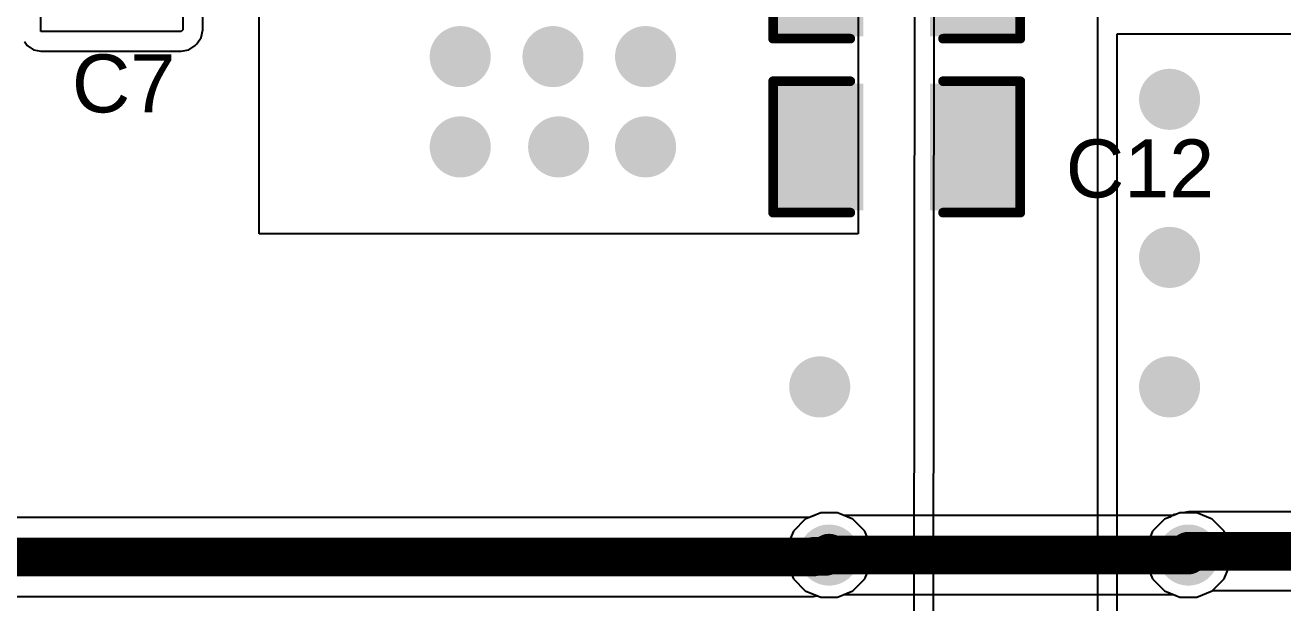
# Model space of a CAD drawing. Header units: inches. Extents: x -0.24 to 5.71, y -0.19 to 1.19.
# Drawn here: x 2.766 to 3.417, y 0.5 to 0.799 of the extents above; entities that cross this region are included whole.
import ezdxf

# ---------------------------------------------------------------- set-up
doc = ezdxf.new("R2010")
doc.units = ezdxf.units.IN
doc.header["$MEASUREMENT"] = 0
for name, color, linetype in [('Bottom Layer', 5, 'Continuous'), ('Bottom Solder', 6, 'Continuous'), ('Top Layer', 1, 'Continuous'), ('Top Overlay', 2, 'Continuous'), ('Top Paste', 8, 'Continuous'), ('Top Solder', 216, 'Continuous'), ('Via Holes', 16, 'Continuous')]:
    doc.layers.add(name, color=color, linetype=linetype)
doc.styles.add('Arial', font='', dxfattribs={"height": 0.2})
doc.styles.get('Arial').set_extended_font_data('Arial')

# ---------------------------------------------------------------- blocks, each defined once
blk = doc.blocks.new('C___0805_58')
at = {"layer": 'Top Layer'}
for points in [[(-0.06, 0.03), (-0.02, 0.03), (-0.02, -0.03), (-0.06, -0.03)], [(0.02, 0.03), (0.06, 0.03), (0.06, -0.03), (0.02, -0.03)]]:
    blk.add_hatch(color=1, dxfattribs=at).paths.add_polyline_path(points)
at = {"layer": 'Top Paste'}
for points in [[(-0.06, 0.03), (-0.02, 0.03), (-0.02, -0.03), (-0.06, -0.03)], [(0.02, 0.03), (0.06, 0.03), (0.06, -0.03), (0.02, -0.03)]]:
    blk.add_hatch(color=8, dxfattribs=at).paths.add_polyline_path(points)
at = {"layer": 'Top Solder'}
for points in [[(-0.06276, 0.03276), (-0.01724, 0.03276), (-0.01724, -0.03276), (-0.06276, -0.03276)], [(0.01724, 0.03276), (0.06276, 0.03276), (0.06276, -0.03276), (0.01724, -0.03276)]]:
    blk.add_hatch(color=216, dxfattribs=at).paths.add_polyline_path(points)
at = {"layer": 'Top Overlay'}
for points in [[(-0.064, -0.034, 0.005, 0.005, 0), (-0.064, 0.034, 0.005, 0.005, 0)], [(-0.064, 0.034, 0.005, 0.005, 0), (-0.024, 0.034, 0.005, 0.005, 0)], [(0.024, 0.034, 0.005, 0.005, 0), (0.064, 0.034, 0.005, 0.005, 0)], [(0.064, -0.034, 0.005, 0.005, 0), (0.064, 0.034, 0.005, 0.005, 0)], [(-0.064, -0.034, 0.005, 0.005, 0), (-0.024, -0.034, 0.005, 0.005, 0)], [(0.024, -0.034, 0.005, 0.005, 0), (0.064, -0.034, 0.005, 0.005, 0)]]:
    blk.add_lwpolyline(points, format="xyseb", dxfattribs=at)
for points in [[(-0.06525, 0.034, 0.0025, 0.0025, 1), (-0.06275, 0.034, 0.0025, 0.0025, 1)], [(-0.06525, 0.034, 0.0025, 0.0025, 1), (-0.06275, 0.034, 0.0025, 0.0025, 1)], [(-0.02525, 0.034, 0.0025, 0.0025, 1), (-0.02275, 0.034, 0.0025, 0.0025, 1)], [(0.02275, 0.034, 0.0025, 0.0025, 1), (0.02525, 0.034, 0.0025, 0.0025, 1)], [(0.06275, 0.034, 0.0025, 0.0025, 1), (0.06525, 0.034, 0.0025, 0.0025, 1)], [(0.06275, 0.034, 0.0025, 0.0025, 1), (0.06525, 0.034, 0.0025, 0.0025, 1)], [(-0.06525, -0.034, 0.0025, 0.0025, 1), (-0.06275, -0.034, 0.0025, 0.0025, 1)], [(-0.06525, -0.034, 0.0025, 0.0025, 1), (-0.06275, -0.034, 0.0025, 0.0025, 1)], [(-0.02525, -0.034, 0.0025, 0.0025, 1), (-0.02275, -0.034, 0.0025, 0.0025, 1)], [(0.02275, -0.034, 0.0025, 0.0025, 1), (0.02525, -0.034, 0.0025, 0.0025, 1)], [(0.06275, -0.034, 0.0025, 0.0025, 1), (0.06525, -0.034, 0.0025, 0.0025, 1)], [(0.06275, -0.034, 0.0025, 0.0025, 1), (0.06525, -0.034, 0.0025, 0.0025, 1)]]:
    blk.add_lwpolyline(points, format="xyseb", close=True, dxfattribs=at)
blk = doc.blocks.new('C___0805_59')
at = {"layer": 'Top Layer'}
for points in [[(-0.06, 0.03), (-0.02, 0.03), (-0.02, -0.03), (-0.06, -0.03)], [(0.02, 0.03), (0.06, 0.03), (0.06, -0.03), (0.02, -0.03)]]:
    blk.add_hatch(color=1, dxfattribs=at).paths.add_polyline_path(points)
at = {"layer": 'Top Paste'}
for points in [[(-0.06, 0.03), (-0.02, 0.03), (-0.02, -0.03), (-0.06, -0.03)], [(0.02, 0.03), (0.06, 0.03), (0.06, -0.03), (0.02, -0.03)]]:
    blk.add_hatch(color=8, dxfattribs=at).paths.add_polyline_path(points)
at = {"layer": 'Top Solder'}
for points in [[(-0.06276, 0.03276), (-0.01724, 0.03276), (-0.01724, -0.03276), (-0.06276, -0.03276)], [(0.01724, 0.03276), (0.06276, 0.03276), (0.06276, -0.03276), (0.01724, -0.03276)]]:
    blk.add_hatch(color=216, dxfattribs=at).paths.add_polyline_path(points)
at = {"layer": 'Top Overlay'}
for points in [[(-0.064, -0.034, 0.005, 0.005, 0), (-0.064, 0.034, 0.005, 0.005, 0)], [(-0.064, 0.034, 0.005, 0.005, 0), (-0.024, 0.034, 0.005, 0.005, 0)], [(0.024, 0.034, 0.005, 0.005, 0), (0.064, 0.034, 0.005, 0.005, 0)], [(0.064, -0.034, 0.005, 0.005, 0), (0.064, 0.034, 0.005, 0.005, 0)], [(-0.064, -0.034, 0.005, 0.005, 0), (-0.024, -0.034, 0.005, 0.005, 0)], [(0.024, -0.034, 0.005, 0.005, 0), (0.064, -0.034, 0.005, 0.005, 0)]]:
    blk.add_lwpolyline(points, format="xyseb", dxfattribs=at)
for points in [[(-0.06525, 0.034, 0.0025, 0.0025, 1), (-0.06275, 0.034, 0.0025, 0.0025, 1)], [(-0.06525, 0.034, 0.0025, 0.0025, 1), (-0.06275, 0.034, 0.0025, 0.0025, 1)], [(-0.02525, 0.034, 0.0025, 0.0025, 1), (-0.02275, 0.034, 0.0025, 0.0025, 1)], [(0.02275, 0.034, 0.0025, 0.0025, 1), (0.02525, 0.034, 0.0025, 0.0025, 1)], [(0.06275, 0.034, 0.0025, 0.0025, 1), (0.06525, 0.034, 0.0025, 0.0025, 1)], [(0.06275, 0.034, 0.0025, 0.0025, 1), (0.06525, 0.034, 0.0025, 0.0025, 1)], [(-0.06525, -0.034, 0.0025, 0.0025, 1), (-0.06275, -0.034, 0.0025, 0.0025, 1)], [(-0.06525, -0.034, 0.0025, 0.0025, 1), (-0.06275, -0.034, 0.0025, 0.0025, 1)], [(-0.02525, -0.034, 0.0025, 0.0025, 1), (-0.02275, -0.034, 0.0025, 0.0025, 1)], [(0.02275, -0.034, 0.0025, 0.0025, 1), (0.02525, -0.034, 0.0025, 0.0025, 1)], [(0.06275, -0.034, 0.0025, 0.0025, 1), (0.06525, -0.034, 0.0025, 0.0025, 1)], [(0.06275, -0.034, 0.0025, 0.0025, 1), (0.06525, -0.034, 0.0025, 0.0025, 1)]]:
    blk.add_lwpolyline(points, format="xyseb", close=True, dxfattribs=at)

msp = doc.modelspace()

# ---------------------------------------------------------------- hatches: boundary and pattern name
at = {"layer": 'Bottom Layer'}
h = msp.add_hatch(color=5, dxfattribs=at)
edge = h.paths.add_edge_path()
edge.add_arc((2.99106, 0.78286), 0.01181, 0, 360)
h = msp.add_hatch(color=5, dxfattribs=at)
edge = h.paths.add_edge_path()
edge.add_arc((3.03906, 0.78286), 0.01181, 0, 360)
h = msp.add_hatch(color=5, dxfattribs=at)
edge = h.paths.add_edge_path()
edge.add_arc((3.087, 0.78286), 0.01181, 0, 360)
h = msp.add_hatch(color=5, dxfattribs=at)
edge = h.paths.add_edge_path()
edge.add_arc((3.35827, 0.76076), 0.01181, 0, 360)
h = msp.add_hatch(color=5, dxfattribs=at)
edge = h.paths.add_edge_path()
edge.add_arc((2.99106, 0.73615), 0.01181, 0, 360)
h = msp.add_hatch(color=5, dxfattribs=at)
edge = h.paths.add_edge_path()
edge.add_arc((3.042, 0.73616), 0.01181, 0, 360)
h = msp.add_hatch(color=5, dxfattribs=at)
edge = h.paths.add_edge_path()
edge.add_arc((3.087, 0.73616), 0.01181, 0, 360)
h = msp.add_hatch(color=5, dxfattribs=at)
edge = h.paths.add_edge_path()
edge.add_arc((3.35827, 0.679), 0.01181, 0, 360)
h = msp.add_hatch(color=5, dxfattribs=at)
edge = h.paths.add_edge_path()
edge.add_arc((3.17717, 0.612), 0.01181, 0, 360)
h = msp.add_hatch(color=5, dxfattribs=at)
edge = h.paths.add_edge_path()
edge.add_arc((3.35827, 0.612), 0.01181, 0, 360)
h = msp.add_hatch(color=5, dxfattribs=at)
edge = h.paths.add_edge_path()
edge.add_arc((3.182, 0.525), 0.01181, 0, 360)
h = msp.add_hatch(color=5, dxfattribs=at)
edge = h.paths.add_edge_path()
edge.add_arc((3.368, 0.525), 0.01181, 0, 360)
at = {"layer": 'Bottom Solder'}
h = msp.add_hatch(color=6, dxfattribs=at)
edge = h.paths.add_edge_path()
edge.add_arc((2.99106, 0.78286), 0.01581, 0, 360)
h = msp.add_hatch(color=6, dxfattribs=at)
edge = h.paths.add_edge_path()
edge.add_arc((3.03906, 0.78286), 0.01581, 0, 360)
h = msp.add_hatch(color=6, dxfattribs=at)
edge = h.paths.add_edge_path()
edge.add_arc((3.087, 0.78286), 0.01581, 0, 360)
h = msp.add_hatch(color=6, dxfattribs=at)
edge = h.paths.add_edge_path()
edge.add_arc((3.35827, 0.76076), 0.01581, 0, 360)
h = msp.add_hatch(color=6, dxfattribs=at)
edge = h.paths.add_edge_path()
edge.add_arc((2.99106, 0.73615), 0.01581, 0, 360)
h = msp.add_hatch(color=6, dxfattribs=at)
edge = h.paths.add_edge_path()
edge.add_arc((3.042, 0.73616), 0.01581, 0, 360)
h = msp.add_hatch(color=6, dxfattribs=at)
edge = h.paths.add_edge_path()
edge.add_arc((3.087, 0.73616), 0.01581, 0, 360)
h = msp.add_hatch(color=6, dxfattribs=at)
edge = h.paths.add_edge_path()
edge.add_arc((3.35827, 0.679), 0.01581, 0, 360)
h = msp.add_hatch(color=6, dxfattribs=at)
edge = h.paths.add_edge_path()
edge.add_arc((3.17717, 0.612), 0.01581, 0, 360)
h = msp.add_hatch(color=6, dxfattribs=at)
edge = h.paths.add_edge_path()
edge.add_arc((3.35827, 0.612), 0.01581, 0, 360)
h = msp.add_hatch(color=6, dxfattribs=at)
edge = h.paths.add_edge_path()
edge.add_arc((3.182, 0.525), 0.01581, 0, 360)
h = msp.add_hatch(color=6, dxfattribs=at)
edge = h.paths.add_edge_path()
edge.add_arc((3.368, 0.525), 0.01581, 0, 360)
at = {"layer": 'Top Layer'}
h = msp.add_hatch(color=1, dxfattribs=at)
edge = h.paths.add_edge_path()
edge.add_arc((2.99106, 0.78286), 0.01181, 0, 360)
h = msp.add_hatch(color=1, dxfattribs=at)
edge = h.paths.add_edge_path()
edge.add_arc((3.03906, 0.78286), 0.01181, 0, 360)
h = msp.add_hatch(color=1, dxfattribs=at)
edge = h.paths.add_edge_path()
edge.add_arc((3.087, 0.78286), 0.01181, 0, 360)
h = msp.add_hatch(color=1, dxfattribs=at)
edge = h.paths.add_edge_path()
edge.add_arc((3.35827, 0.76076), 0.01181, 0, 360)
h = msp.add_hatch(color=1, dxfattribs=at)
edge = h.paths.add_edge_path()
edge.add_arc((2.99106, 0.73615), 0.01181, 0, 360)
h = msp.add_hatch(color=1, dxfattribs=at)
edge = h.paths.add_edge_path()
edge.add_arc((3.042, 0.73616), 0.01181, 0, 360)
h = msp.add_hatch(color=1, dxfattribs=at)
edge = h.paths.add_edge_path()
edge.add_arc((3.087, 0.73616), 0.01181, 0, 360)
h = msp.add_hatch(color=1, dxfattribs=at)
edge = h.paths.add_edge_path()
edge.add_arc((3.35827, 0.679), 0.01181, 0, 360)
h = msp.add_hatch(color=1, dxfattribs=at)
edge = h.paths.add_edge_path()
edge.add_arc((3.17717, 0.612), 0.01181, 0, 360)
h = msp.add_hatch(color=1, dxfattribs=at)
edge = h.paths.add_edge_path()
edge.add_arc((3.35827, 0.612), 0.01181, 0, 360)
h = msp.add_hatch(color=1, dxfattribs=at)
edge = h.paths.add_edge_path()
edge.add_arc((3.182, 0.525), 0.01181, 0, 360)
h = msp.add_hatch(color=1, dxfattribs=at)
edge = h.paths.add_edge_path()
edge.add_arc((3.368, 0.525), 0.01181, 0, 360)
at = {"layer": 'Top Solder'}
h = msp.add_hatch(color=216, dxfattribs=at)
edge = h.paths.add_edge_path()
edge.add_arc((2.99106, 0.78286), 0.01581, 0, 360)
h = msp.add_hatch(color=216, dxfattribs=at)
edge = h.paths.add_edge_path()
edge.add_arc((3.03906, 0.78286), 0.01581, 0, 360)
h = msp.add_hatch(color=216, dxfattribs=at)
edge = h.paths.add_edge_path()
edge.add_arc((3.087, 0.78286), 0.01581, 0, 360)
h = msp.add_hatch(color=216, dxfattribs=at)
edge = h.paths.add_edge_path()
edge.add_arc((3.35827, 0.76076), 0.01581, 0, 360)
h = msp.add_hatch(color=216, dxfattribs=at)
edge = h.paths.add_edge_path()
edge.add_arc((2.99106, 0.73615), 0.01581, 0, 360)
h = msp.add_hatch(color=216, dxfattribs=at)
edge = h.paths.add_edge_path()
edge.add_arc((3.042, 0.73616), 0.01581, 0, 360)
h = msp.add_hatch(color=216, dxfattribs=at)
edge = h.paths.add_edge_path()
edge.add_arc((3.087, 0.73616), 0.01581, 0, 360)
h = msp.add_hatch(color=216, dxfattribs=at)
edge = h.paths.add_edge_path()
edge.add_arc((3.35827, 0.679), 0.01581, 0, 360)
h = msp.add_hatch(color=216, dxfattribs=at)
edge = h.paths.add_edge_path()
edge.add_arc((3.17717, 0.612), 0.01581, 0, 360)
h = msp.add_hatch(color=216, dxfattribs=at)
edge = h.paths.add_edge_path()
edge.add_arc((3.35827, 0.612), 0.01581, 0, 360)
h = msp.add_hatch(color=216, dxfattribs=at)
edge = h.paths.add_edge_path()
edge.add_arc((3.182, 0.525), 0.01581, 0, 360)
h = msp.add_hatch(color=216, dxfattribs=at)
edge = h.paths.add_edge_path()
edge.add_arc((3.368, 0.525), 0.01581, 0, 360)
at = {"layer": 'Via Holes'}
h = msp.add_hatch(color=7, dxfattribs=at)
edge = h.paths.add_edge_path()
edge.add_arc((2.99106, 0.78286), 0.00591, 0, 360)
h = msp.add_hatch(color=7, dxfattribs=at)
edge = h.paths.add_edge_path()
edge.add_arc((3.03906, 0.78286), 0.00591, 0, 360)
h = msp.add_hatch(color=7, dxfattribs=at)
edge = h.paths.add_edge_path()
edge.add_arc((3.087, 0.78286), 0.00591, 0, 360)
h = msp.add_hatch(color=7, dxfattribs=at)
edge = h.paths.add_edge_path()
edge.add_arc((3.35827, 0.76076), 0.00591, 0, 360)
h = msp.add_hatch(color=7, dxfattribs=at)
edge = h.paths.add_edge_path()
edge.add_arc((2.99106, 0.73615), 0.00591, 0, 360)
h = msp.add_hatch(color=7, dxfattribs=at)
edge = h.paths.add_edge_path()
edge.add_arc((3.042, 0.73616), 0.00591, 0, 360)
h = msp.add_hatch(color=7, dxfattribs=at)
edge = h.paths.add_edge_path()
edge.add_arc((3.087, 0.73616), 0.00591, 0, 360)
h = msp.add_hatch(color=7, dxfattribs=at)
edge = h.paths.add_edge_path()
edge.add_arc((3.35827, 0.679), 0.00591, 0, 360)
h = msp.add_hatch(color=7, dxfattribs=at)
edge = h.paths.add_edge_path()
edge.add_arc((3.17717, 0.612), 0.00591, 0, 360)
h = msp.add_hatch(color=7, dxfattribs=at)
edge = h.paths.add_edge_path()
edge.add_arc((3.35827, 0.612), 0.00591, 0, 360)
h = msp.add_hatch(color=7, dxfattribs=at)
edge = h.paths.add_edge_path()
edge.add_arc((3.182, 0.525), 0.00591, 0, 360)
h = msp.add_hatch(color=7, dxfattribs=at)
edge = h.paths.add_edge_path()
edge.add_arc((3.368, 0.525), 0.00591, 0, 360)

# ---------------------------------------------------------------- linework, layer by layer
at = {"layer": 'Bottom Layer'}
for p, q in [((3.16965, 0.54349), (3.16351, 0.53735)), ((3.17766, 0.54681), (3.16965, 0.54349)), ((3.18634, 0.54681), (3.17766, 0.54681)), ((3.18976, 0.54539), (3.18634, 0.54681)), ((3.36024, 0.54539), (3.18976, 0.54539)), ((3.36366, 0.54681), (3.36024, 0.54539)), ((3.37234, 0.54681), (3.36366, 0.54681)), ((3.38035, 0.54349), (3.37234, 0.54681)), ((3.38649, 0.53735), (3.38035, 0.54349)), ((3.16351, 0.53735), (3.16019, 0.52934)), ((3.38981, 0.52934), (3.38649, 0.53735)), ((3.16019, 0.52934), (3.16019, 0.52066)), ((3.38981, 0.52066), (3.38981, 0.52934)), ((3.16019, 0.52066), (3.16351, 0.51265)), ((3.38649, 0.51265), (3.38981, 0.52066)), ((3.16351, 0.51265), (3.16965, 0.50651)), ((3.38035, 0.50651), (3.38649, 0.51265)), ((3.16965, 0.50651), (3.17766, 0.50319)), ((3.17766, 0.50319), (3.18634, 0.50319)), ((3.18634, 0.50319), (3.18976, 0.50461)), ((3.18976, 0.50461), (3.36024, 0.50461)), ((3.36024, 0.50461), (3.36366, 0.50319)), ((3.36366, 0.50319), (3.37234, 0.50319)), ((3.37234, 0.50319), (3.38035, 0.50651))]:
    msp.add_line(p, q, dxfattribs=at)
msp.add_lwpolyline([(3.182, 0.525, 0.02, 0.02, 0), (3.368, 0.525, 0.02, 0.02, 0)], format="xyseb", dxfattribs=at)
for points in [[(3.177, 0.525, 0.01, 0.01, 1), (3.187, 0.525, 0.01, 0.01, 1)], [(3.363, 0.525, 0.01, 0.01, 1), (3.373, 0.525, 0.01, 0.01, 1)]]:
    msp.add_lwpolyline(points, format="xyseb", close=True, dxfattribs=at)
at = {"layer": 'Top Layer'}
for p, q in [((3.22653, 1.16158), (3.22567, 0.25094)), ((3.23586, 0.24075), (3.23672, 1.16157)), ((3.32101, 1.16157), (3.32101, 0.07002)), ((2.774, 0.79581), (2.774, 1.02296)), ((2.84752, 1.02296), (2.84752, 0.79667)), ((2.85772, 0.79667), (2.85772, 1.02296)), ((2.887, 0.69115), (2.887, 0.98556)), ((3.197, 0.92115), (3.197, 0.69115)), ((2.84666, 0.79581), (2.774, 0.79581)), ((2.84752, 0.79667), (2.84666, 0.79581)), ((2.85694, 0.79277), (2.85772, 0.79667)), ((3.3312, 0.07002), (3.3312, 0.79458)), ((3.3312, 0.79458), (3.66005, 0.79458)), ((2.76541, 0.79067), (2.76679, 0.7886)), ((2.76679, 0.7886), (2.7701, 0.78639)), ((2.85056, 0.78639), (2.85387, 0.7886)), ((2.85387, 0.7886), (2.85473, 0.78946)), ((2.85473, 0.78946), (2.85694, 0.79277)), ((2.7701, 0.78639), (2.774, 0.78561)), ((2.774, 0.78561), (2.84666, 0.78561)), ((2.84666, 0.78561), (2.85056, 0.78639)), ((3.197, 0.69115), (2.887, 0.69115)), ((3.368, 0.54739), (3.36508, 0.54681)), ((3.56917, 0.54739), (3.368, 0.54739)), ((3.1718, 0.54438), (2.28851, 0.54438)), ((3.17766, 0.54681), (3.1718, 0.54438)), ((3.18634, 0.54681), (3.17766, 0.54681)), ((3.19435, 0.54349), (3.18634, 0.54681)), ((3.20049, 0.53735), (3.19435, 0.54349)), ((3.35565, 0.54349), (3.34951, 0.53735)), ((3.35837, 0.54462), (3.35565, 0.54349)), ((3.3602, 0.54584), (3.35837, 0.54462)), ((3.36235, 0.54627), (3.3602, 0.54584)), ((3.36366, 0.54681), (3.36235, 0.54627)), ((3.36508, 0.54681), (3.36366, 0.54681)), ((3.20381, 0.52934), (3.20049, 0.53735)), ((3.34951, 0.53735), (3.34619, 0.52934)), ((3.20381, 0.52066), (3.20381, 0.52934)), ((3.34619, 0.52934), (3.34619, 0.52066)), ((3.20049, 0.51265), (3.20381, 0.52066)), ((3.34619, 0.52066), (3.34951, 0.51265)), ((3.19435, 0.50651), (3.20049, 0.51265)), ((3.34951, 0.51265), (3.35565, 0.50651)), ((1.94601, 0.5036), (3.17389, 0.5036)), ((3.17389, 0.5036), (3.1757, 0.50396)), ((3.1757, 0.50396), (3.1758, 0.50396)), ((3.1758, 0.50396), (3.17766, 0.50319)), ((3.17766, 0.50319), (3.18634, 0.50319)), ((3.18634, 0.50319), (3.19435, 0.50651)), ((3.35565, 0.50651), (3.36366, 0.50319)), ((3.36366, 0.50319), (3.37234, 0.50319)), ((3.37234, 0.50319), (3.38035, 0.50651)), ((3.38035, 0.50651), (3.38045, 0.50661)), ((3.38045, 0.50661), (3.56072, 0.50661))]:
    msp.add_line(p, q, dxfattribs=at)
for points in [[(1.94601, 0.52399, 0.02, 0.02, 0), (3.17389, 0.52399, 0.02, 0.02, 0)], [(3.17389, 0.52399, 0.02, 0.02, 0), (3.17425, 0.52435, 0.02, 0.02, 0)], [(3.17425, 0.52435, 0.02, 0.02, 0), (3.18035, 0.52435, 0.02, 0.02, 0)], [(3.18035, 0.52435, 0.02, 0.02, 0), (3.182, 0.526, 0.02, 0.02, 0)], [(3.368, 0.527, 0.02, 0.02, 0), (3.56917, 0.527, 0.02, 0.02, 0)]]:
    msp.add_lwpolyline(points, format="xyseb", dxfattribs=at)
for points in [[(3.16889, 0.52399, 0.01, 0.01, 1), (3.17889, 0.52399, 0.01, 0.01, 1)], [(3.16889, 0.52399, 0.01, 0.01, 1), (3.17889, 0.52399, 0.01, 0.01, 1)], [(3.16925, 0.52435, 0.01, 0.01, 1), (3.17925, 0.52435, 0.01, 0.01, 1)], [(3.16925, 0.52435, 0.01, 0.01, 1), (3.17925, 0.52435, 0.01, 0.01, 1)], [(3.17535, 0.52435, 0.01, 0.01, 1), (3.18535, 0.52435, 0.01, 0.01, 1)], [(3.17535, 0.52435, 0.01, 0.01, 1), (3.18535, 0.52435, 0.01, 0.01, 1)], [(3.177, 0.526, 0.01, 0.01, 1), (3.187, 0.526, 0.01, 0.01, 1)], [(3.363, 0.527, 0.01, 0.01, 1), (3.373, 0.527, 0.01, 0.01, 1)]]:
    msp.add_lwpolyline(points, format="xyseb", close=True, dxfattribs=at)

# ---------------------------------------------------------------- block references
for name, p in [('C___0805_58', (3.217, 0.82615)), ('C___0805_59', (3.217, 0.73615))]:
    msp.add_blockref(name, p)

# ---------------------------------------------------------------- texts
at = {"layer": 'Top Overlay', "style": 'Arial'}
for s, p in [('C7', (2.79001, 0.754)), ('C12', (3.30451, 0.71))]:
    msp.add_text(s, height=0.03, dxfattribs=at).set_placement(p)

doc.saveas('drawing.dxf')
